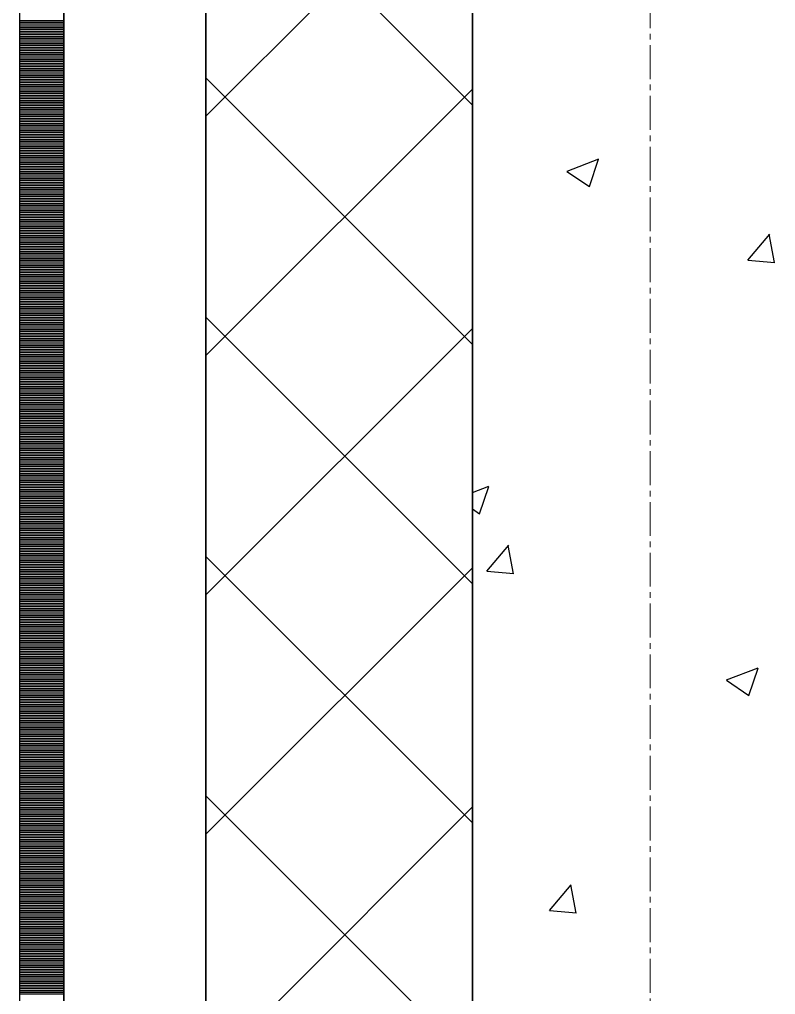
# Model space of a CAD drawing. Header units: millimetres. Extents: x 538266 to 1167394, y 114608 to 637157.
# Drawn here: x 1046079 to 1046504, y 516673 to 517222 of the extents above; entities that cross this region are included whole.
import ezdxf

# ---------------------------------------------------------------- set-up
doc = ezdxf.new("R2010")
doc.units = ezdxf.units.MM
doc.linetypes.add('CENTER2', pattern=[28.575, 19.05, -3.175, 3.175, -3.175])
doc.linetypes.add('DASHED', pattern=[19.05, 12.7, -6.35])
for name, color, linetype, lineweight in [('0) шт стен 3 эт', 150, 'Continuous', 60), ('АР_Стены ПЕНОблок', 52, 'Continuous', 20), ('АР_Тонкая', 254, 'Continuous', 5), ('АР_Утеплитель', 31, 'Continuous', 0), ('АР_Штриховка', 8, 'Continuous', 0)]:
    doc.layers.add(name, color=color, linetype=linetype, lineweight=lineweight)
doc.layers.add('АР_Делит', color=120, linetype='Continuous', lineweight=0, plot=False)
doc.layers.add('РД_Оси_100', color=7, linetype='Continuous', lineweight=0, true_color=0x525252)

# ---------------------------------------------------------------- blocks, each defined once
blk = doc.blocks.new('СОШ_2200_АР_ОСИ_М100_28.05.24')
at = {"layer": 'АР_Делит', "color": 251, "linetype": 'DASHED', "true_color": 0x636466}
blk.add_lwpolyline([(114955, 135155), (114955, -355), (93595.036, -355), (93595.036, 13855), (94145, 13855), (94145, 68320), (66055, 68320), (66055, 13857.73), (83455, 13857.73), (83455, -355), (45245, -355), (45245, 13145), (44695, 13145), (44695, 26755), (45245, 26755), (45245, 68320), (20455, 68320), (20455, 26755), (27955, 26755), (27955, 13145), (-355, 13145), (-355, 100855)], dxfattribs=at)
at = {"layer": 'РД_Оси_100', "color": 251, "linetype": 'CENTER2', "true_color": 0x636466}
blk.add_line((0, -6155), (0, 139938.679), dxfattribs=at)
blk = doc.blocks.new('3_этаж1')
at = {"layer": 'АР_Стены ПЕНОблок', "color": 18, "linetype": 'Continuous', "lineweight": 25, "true_color": 0x000000}
blk.add_line((684283.57, 587568.74), (684283.57, 511368.74), dxfattribs=at)
at = {"layer": 'АР_Тонкая', "color": 18, "linetype": 'Continuous', "lineweight": 25, "true_color": 0x000000}
for p, q in [((684028.57, 587568.74), (684028.57, 511368.74)), ((684053.57, 587568.74), (684053.57, 511368.74)), ((684053.57, 511368.74), (684053.57, 587568.74)), ((684133.57, 511368.74), (684133.57, 587568.74))]:
    blk.add_line(p, q, dxfattribs=at)
at = {"layer": 'АР_Утеплитель', "color": 18, "linetype": 'Continuous', "lineweight": 25, "true_color": 0x000000}
for p, q in [((684133.57, 587568.74), (684133.57, 511368.74)), ((684283.57, 511368.74), (684283.57, 587568.74))]:
    blk.add_line(p, q, dxfattribs=at)
at = {"layer": 'АР_Штриховка', "color": 18, "linetype": 'Continuous', "lineweight": 25, "true_color": 0x000000}
for p, q in [((684283.57, 517173.82), (684133.57, 517323.82)), ((684133.57, 517167.53), (684283.57, 517317.53)), ((684028.57, 517221.49), (684053.57, 517221.49)), ((684028.57, 517220.49), (684053.57, 517220.49)), ((684028.57, 517219.49), (684053.57, 517219.49)), ((684028.57, 517218.49), (684053.57, 517218.49)), ((684028.57, 517217.49), (684053.57, 517217.49)), ((684028.57, 517216.49), (684053.57, 517216.49)), ((684028.57, 517215.49), (684053.57, 517215.49)), ((684028.57, 517214.49), (684053.57, 517214.49)), ((684028.57, 517213.49), (684053.57, 517213.49)), ((684028.57, 517212.49), (684053.57, 517212.49)), ((684028.57, 517211.49), (684053.57, 517211.49)), ((684028.57, 517210.49), (684053.57, 517210.49)), ((684028.57, 517209.49), (684053.57, 517209.49)), ((684028.57, 517208.49), (684053.57, 517208.49)), ((684028.57, 517207.49), (684053.57, 517207.49)), ((684028.57, 517206.49), (684053.57, 517206.49)), ((684028.57, 517205.49), (684053.57, 517205.49)), ((684028.57, 517204.49), (684053.57, 517204.49)), ((684028.57, 517203.49), (684053.57, 517203.49)), ((684028.57, 517202.49), (684053.57, 517202.49)), ((684028.57, 517201.49), (684053.57, 517201.49)), ((684028.57, 517200.49), (684053.57, 517200.49)), ((684028.57, 517199.49), (684053.57, 517199.49)), ((684028.57, 517198.49), (684053.57, 517198.49)), ((684028.57, 517197.49), (684053.57, 517197.49)), ((684028.57, 517196.49), (684053.57, 517196.49)), ((684028.57, 517195.49), (684053.57, 517195.49)), ((684028.57, 517194.49), (684053.57, 517194.49)), ((684028.57, 517193.49), (684053.57, 517193.49)), ((684028.57, 517192.49), (684053.57, 517192.49)), ((684028.57, 517191.49), (684053.57, 517191.49)), ((684028.57, 517190.49), (684053.57, 517190.49)), ((684028.57, 517189.49), (684053.57, 517189.49)), ((684028.57, 517188.49), (684053.57, 517188.49)), ((684028.57, 517187.49), (684053.57, 517187.49)), ((684028.57, 517186.49), (684053.57, 517186.49)), ((684028.57, 517185.49), (684053.57, 517185.49)), ((684028.57, 517184.49), (684053.57, 517184.49)), ((684283.57, 517039.12), (684133.57, 517189.12)), ((684028.57, 517183.49), (684053.57, 517183.49)), ((684028.57, 517182.49), (684053.57, 517182.49)), ((684028.57, 517181.49), (684053.57, 517181.49)), ((684028.57, 517180.49), (684053.57, 517180.49)), ((684028.57, 517179.49), (684053.57, 517179.49)), ((684028.57, 517178.49), (684053.57, 517178.49)), ((684133.57, 517032.83), (684283.57, 517182.83)), ((684028.57, 517177.49), (684053.57, 517177.49)), ((684028.57, 517176.49), (684053.57, 517176.49)), ((684028.57, 517175.49), (684053.57, 517175.49)), ((684028.57, 517174.49), (684053.57, 517174.49)), ((684028.57, 517173.49), (684053.57, 517173.49)), ((684028.57, 517172.49), (684053.57, 517172.49)), ((684028.57, 517171.49), (684053.57, 517171.49)), ((684028.57, 517170.49), (684053.57, 517170.49)), ((684028.57, 517169.49), (684053.57, 517169.49)), ((684028.57, 517168.49), (684053.57, 517168.49)), ((684028.57, 517167.49), (684053.57, 517167.49)), ((684028.57, 517166.49), (684053.57, 517166.49)), ((684028.57, 517165.49), (684053.57, 517165.49)), ((684028.57, 517164.49), (684053.57, 517164.49)), ((684028.57, 517163.49), (684053.57, 517163.49)), ((684028.57, 517162.49), (684053.57, 517162.49)), ((684028.57, 517161.49), (684053.57, 517161.49)), ((684028.57, 517160.49), (684053.57, 517160.49)), ((684028.57, 517159.49), (684053.57, 517159.49)), ((684028.57, 517158.49), (684053.57, 517158.49)), ((684028.57, 517157.49), (684053.57, 517157.49)), ((684028.57, 517156.49), (684053.57, 517156.49)), ((684028.57, 517155.49), (684053.57, 517155.49)), ((684028.57, 517154.49), (684053.57, 517154.49)), ((684028.57, 517153.49), (684053.57, 517153.49)), ((684028.57, 517152.49), (684053.57, 517152.49)), ((684028.57, 517151.49), (684053.57, 517151.49)), ((684028.57, 517150.49), (684053.57, 517150.49)), ((684028.57, 517149.49), (684053.57, 517149.49)), ((684028.57, 517148.49), (684053.57, 517148.49)), ((684028.57, 517147.49), (684053.57, 517147.49)), ((684028.57, 517146.49), (684053.57, 517146.49)), ((684028.57, 517145.49), (684053.57, 517145.49)), ((684028.57, 517144.49), (684053.57, 517144.49)), ((684028.57, 517143.49), (684053.57, 517143.49)), ((684028.57, 517142.49), (684053.57, 517142.49)), ((684028.57, 517141.49), (684053.57, 517141.49)), ((684028.57, 517140.49), (684053.57, 517140.49)), ((684336.89, 517136.65), (684354.67, 517143.48)), ((684349.45, 517127.94), (684354.6, 517143.29)), ((684028.57, 517139.49), (684053.57, 517139.49)), ((684028.57, 517138.49), (684053.57, 517138.49)), ((684028.57, 517137.49), (684053.57, 517137.49)), ((684028.57, 517136.49), (684053.57, 517136.49)), ((684028.57, 517135.49), (684053.57, 517135.49)), ((684028.57, 517134.49), (684053.57, 517134.49)), ((684336.81, 517136.47), (684349.44, 517127.95)), ((684028.57, 517133.49), (684053.57, 517133.49)), ((684028.57, 517132.49), (684053.57, 517132.49)), ((684028.57, 517131.49), (684053.57, 517131.49)), ((684028.57, 517130.49), (684053.57, 517130.49)), ((684028.57, 517129.49), (684053.57, 517129.49)), ((684028.57, 517128.49), (684053.57, 517128.49)), ((684028.57, 517127.49), (684053.57, 517127.49)), ((684028.57, 517126.49), (684053.57, 517126.49)), ((684028.57, 517125.49), (684053.57, 517125.49)), ((684028.57, 517124.49), (684053.57, 517124.49)), ((684028.57, 517123.49), (684053.57, 517123.49)), ((684028.57, 517122.49), (684053.57, 517122.49)), ((684028.57, 517121.49), (684053.57, 517121.49)), ((684028.57, 517120.49), (684053.57, 517120.49)), ((684028.57, 517119.49), (684053.57, 517119.49)), ((684028.57, 517118.49), (684053.57, 517118.49)), ((684028.57, 517117.49), (684053.57, 517117.49)), ((684028.57, 517116.49), (684053.57, 517116.49)), ((684028.57, 517115.49), (684053.57, 517115.49)), ((684028.57, 517114.49), (684053.57, 517114.49)), ((684028.57, 517113.49), (684053.57, 517113.49)), ((684028.57, 517112.49), (684053.57, 517112.49)), ((684028.57, 517111.49), (684053.57, 517111.49)), ((684028.57, 517110.49), (684053.57, 517110.49)), ((684028.57, 517109.49), (684053.57, 517109.49)), ((684028.57, 517108.49), (684053.57, 517108.49)), ((684028.57, 517107.49), (684053.57, 517107.49)), ((684028.57, 517106.49), (684053.57, 517106.49)), ((684028.57, 517105.49), (684053.57, 517105.49)), ((684028.57, 517104.49), (684053.57, 517104.49)), ((684028.57, 517103.49), (684053.57, 517103.49)), ((684028.57, 517102.49), (684053.57, 517102.49)), ((684028.57, 517101.49), (684053.57, 517101.49)), ((684028.57, 517100.49), (684053.57, 517100.49)), ((684028.57, 517099.49), (684053.57, 517099.49)), ((684028.57, 517098.49), (684053.57, 517098.49)), ((684028.57, 517097.49), (684053.57, 517097.49)), ((684028.57, 517096.49), (684053.57, 517096.49)), ((684438.7, 517086.55), (684450.94, 517101.14)), ((684453.64, 517085.17), (684450.7, 517101.09)), ((684028.57, 517095.49), (684053.57, 517095.49)), ((684028.57, 517094.49), (684053.57, 517094.49)), ((684028.57, 517093.49), (684053.57, 517093.49)), ((684028.57, 517092.49), (684053.57, 517092.49)), ((684028.57, 517091.49), (684053.57, 517091.49)), ((684028.57, 517090.49), (684053.57, 517090.49)), ((684028.57, 517089.49), (684053.57, 517089.49)), ((684028.57, 517088.49), (684053.57, 517088.49)), ((684028.57, 517087.49), (684053.57, 517087.49)), ((684028.57, 517086.49), (684053.57, 517086.49)), ((684028.57, 517085.49), (684053.57, 517085.49)), ((684438.7, 517086.54), (684453.88, 517085.21)), ((684028.57, 517084.49), (684053.57, 517084.49)), ((684028.57, 517083.49), (684053.57, 517083.49)), ((684028.57, 517082.49), (684053.57, 517082.49)), ((684028.57, 517081.49), (684053.57, 517081.49)), ((684028.57, 517080.49), (684053.57, 517080.49)), ((684028.57, 517079.49), (684053.57, 517079.49)), ((684028.57, 517078.49), (684053.57, 517078.49)), ((684028.57, 517077.49), (684053.57, 517077.49)), ((684028.57, 517076.49), (684053.57, 517076.49)), ((684028.57, 517075.49), (684053.57, 517075.49)), ((684028.57, 517074.49), (684053.57, 517074.49)), ((684028.57, 517073.49), (684053.57, 517073.49)), ((684028.57, 517072.49), (684053.57, 517072.49)), ((684028.57, 517071.49), (684053.57, 517071.49)), ((684028.57, 517070.49), (684053.57, 517070.49)), ((684028.57, 517069.49), (684053.57, 517069.49)), ((684028.57, 517068.49), (684053.57, 517068.49)), ((684028.57, 517067.49), (684053.57, 517067.49)), ((684028.57, 517066.49), (684053.57, 517066.49)), ((684028.57, 517065.49), (684053.57, 517065.49)), ((684028.57, 517064.49), (684053.57, 517064.49)), ((684028.57, 517063.49), (684053.57, 517063.49)), ((684028.57, 517062.49), (684053.57, 517062.49)), ((684028.57, 517061.49), (684053.57, 517061.49)), ((684028.57, 517060.49), (684053.57, 517060.49)), ((684028.57, 517059.49), (684053.57, 517059.49)), ((684028.57, 517058.49), (684053.57, 517058.49)), ((684028.57, 517057.49), (684053.57, 517057.49)), ((684028.57, 517056.49), (684053.57, 517056.49)), ((684028.57, 517055.49), (684053.57, 517055.49)), ((684028.57, 517054.49), (684053.57, 517054.49)), ((684028.57, 517053.49), (684053.57, 517053.49)), ((684028.57, 517052.49), (684053.57, 517052.49)), ((684283.57, 516904.41), (684133.57, 517054.41)), ((684028.57, 517051.49), (684053.57, 517051.49)), ((684028.57, 517050.49), (684053.57, 517050.49)), ((684028.57, 517049.49), (684053.57, 517049.49)), ((684028.57, 517048.49), (684053.57, 517048.49)), ((684028.57, 517047.49), (684053.57, 517047.49)), ((684133.57, 516898.13), (684283.57, 517048.13)), ((684028.57, 517046.49), (684053.57, 517046.49)), ((684028.57, 517045.49), (684053.57, 517045.49)), ((684028.57, 517044.49), (684053.57, 517044.49)), ((684028.57, 517043.49), (684053.57, 517043.49)), ((684028.57, 517042.49), (684053.57, 517042.49)), ((684028.57, 517041.49), (684053.57, 517041.49)), ((684028.57, 517040.49), (684053.57, 517040.49)), ((684028.57, 517039.49), (684053.57, 517039.49)), ((684028.57, 517038.49), (684053.57, 517038.49)), ((684028.57, 517037.49), (684053.57, 517037.49)), ((684028.57, 517036.49), (684053.57, 517036.49)), ((684028.57, 517035.49), (684053.57, 517035.49)), ((684028.57, 517034.49), (684053.57, 517034.49)), ((684028.57, 517033.49), (684053.57, 517033.49)), ((684028.57, 517032.49), (684053.57, 517032.49)), ((684028.57, 517031.49), (684053.57, 517031.49)), ((684028.57, 517030.49), (684053.57, 517030.49)), ((684028.57, 517029.49), (684053.57, 517029.49)), ((684028.57, 517028.49), (684053.57, 517028.49)), ((684028.57, 517027.49), (684053.57, 517027.49)), ((684028.57, 517026.49), (684053.57, 517026.49)), ((684028.57, 517025.49), (684053.57, 517025.49)), ((684028.57, 517024.49), (684053.57, 517024.49)), ((684028.57, 517023.49), (684053.57, 517023.49)), ((684028.57, 517022.49), (684053.57, 517022.49)), ((684028.57, 517021.49), (684053.57, 517021.49)), ((684028.57, 517020.49), (684053.57, 517020.49)), ((684028.57, 517019.49), (684053.57, 517019.49)), ((684028.57, 517018.49), (684053.57, 517018.49)), ((684028.57, 517017.49), (684053.57, 517017.49)), ((684028.57, 517016.49), (684053.57, 517016.49)), ((684028.57, 517015.49), (684053.57, 517015.49)), ((684028.57, 517014.49), (684053.57, 517014.49)), ((684028.57, 517013.49), (684053.57, 517013.49)), ((684028.57, 517012.49), (684053.57, 517012.49)), ((684028.57, 517011.49), (684053.57, 517011.49)), ((684028.57, 517010.49), (684053.57, 517010.49)), ((684028.57, 517009.49), (684053.57, 517009.49)), ((684028.57, 517008.49), (684053.57, 517008.49)), ((684028.57, 517007.49), (684053.57, 517007.49)), ((684028.57, 517006.49), (684053.57, 517006.49)), ((684028.57, 517005.49), (684053.57, 517005.49)), ((684028.57, 517004.49), (684053.57, 517004.49)), ((684028.57, 517003.49), (684053.57, 517003.49)), ((684028.57, 517002.49), (684053.57, 517002.49)), ((684028.57, 517001.49), (684053.57, 517001.49)), ((684028.57, 517000.49), (684053.57, 517000.49)), ((684028.57, 516999.49), (684053.57, 516999.49)), ((684028.57, 516998.49), (684053.57, 516998.49)), ((684028.57, 516997.49), (684053.57, 516997.49)), ((684028.57, 516996.49), (684053.57, 516996.49)), ((684028.57, 516995.49), (684053.57, 516995.49)), ((684028.57, 516994.49), (684053.57, 516994.49)), ((684028.57, 516993.49), (684053.57, 516993.49)), ((684028.57, 516992.49), (684053.57, 516992.49)), ((684028.57, 516991.49), (684053.57, 516991.49)), ((684028.57, 516990.49), (684053.57, 516990.49)), ((684028.57, 516989.49), (684053.57, 516989.49)), ((684028.57, 516988.49), (684053.57, 516988.49)), ((684028.57, 516987.49), (684053.57, 516987.49)), ((684028.57, 516986.49), (684053.57, 516986.49)), ((684028.57, 516985.49), (684053.57, 516985.49)), ((684028.57, 516984.49), (684053.57, 516984.49)), ((684028.57, 516983.49), (684053.57, 516983.49)), ((684028.57, 516982.49), (684053.57, 516982.49)), ((684028.57, 516981.49), (684053.57, 516981.49)), ((684028.57, 516980.49), (684053.57, 516980.49)), ((684028.57, 516979.49), (684053.57, 516979.49)), ((684028.57, 516978.49), (684053.57, 516978.49)), ((684028.57, 516977.49), (684053.57, 516977.49)), ((684028.57, 516976.49), (684053.57, 516976.49)), ((684028.57, 516975.49), (684053.57, 516975.49)), ((684028.57, 516974.49), (684053.57, 516974.49)), ((684028.57, 516973.49), (684053.57, 516973.49)), ((684028.57, 516972.49), (684053.57, 516972.49)), ((684028.57, 516971.49), (684053.57, 516971.49)), ((684028.57, 516970.49), (684053.57, 516970.49)), ((684028.57, 516969.49), (684053.57, 516969.49)), ((684028.57, 516968.49), (684053.57, 516968.49)), ((684028.57, 516967.49), (684053.57, 516967.49)), ((684028.57, 516966.49), (684053.57, 516966.49)), ((684028.57, 516965.49), (684053.57, 516965.49)), ((684028.57, 516964.49), (684053.57, 516964.49)), ((684028.57, 516963.49), (684053.57, 516963.49)), ((684028.57, 516962.49), (684053.57, 516962.49)), ((684028.57, 516961.49), (684053.57, 516961.49)), ((684028.57, 516960.49), (684053.57, 516960.49)), ((684028.57, 516959.49), (684053.57, 516959.49)), ((684283.57, 516955.72), (684292.87, 516959.29)), ((684287.65, 516943.76), (684292.8, 516959.11)), ((684028.57, 516958.49), (684053.57, 516958.49)), ((684028.57, 516957.49), (684053.57, 516957.49)), ((684028.57, 516956.49), (684053.57, 516956.49)), ((684028.57, 516955.49), (684053.57, 516955.49)), ((684028.57, 516954.49), (684053.57, 516954.49)), ((684028.57, 516953.49), (684053.57, 516953.49)), ((684028.57, 516952.49), (684053.57, 516952.49)), ((684028.57, 516951.49), (684053.57, 516951.49)), ((684028.57, 516950.49), (684053.57, 516950.49)), ((684028.57, 516949.49), (684053.57, 516949.49)), ((684028.57, 516948.49), (684053.57, 516948.49)), ((684028.57, 516947.49), (684053.57, 516947.49)), ((684028.57, 516946.49), (684053.57, 516946.49)), ((684028.57, 516945.49), (684053.57, 516945.49)), ((684028.57, 516944.49), (684053.57, 516944.49)), ((684028.57, 516943.49), (684053.57, 516943.49)), ((684028.57, 516942.49), (684053.57, 516942.49)), ((684283.57, 516946.5), (684287.64, 516943.76)), ((684028.57, 516941.49), (684053.57, 516941.49)), ((684028.57, 516940.49), (684053.57, 516940.49)), ((684028.57, 516939.49), (684053.57, 516939.49)), ((684028.57, 516938.49), (684053.57, 516938.49)), ((684028.57, 516937.49), (684053.57, 516937.49)), ((684028.57, 516936.49), (684053.57, 516936.49)), ((684028.57, 516935.49), (684053.57, 516935.49)), ((684028.57, 516934.49), (684053.57, 516934.49)), ((684028.57, 516933.49), (684053.57, 516933.49)), ((684028.57, 516932.49), (684053.57, 516932.49)), ((684028.57, 516931.49), (684053.57, 516931.49)), ((684028.57, 516930.49), (684053.57, 516930.49)), ((684028.57, 516929.49), (684053.57, 516929.49)), ((684028.57, 516928.49), (684053.57, 516928.49)), ((684028.57, 516927.49), (684053.57, 516927.49)), ((684028.57, 516926.49), (684053.57, 516926.49)), ((684291.76, 516911.43), (684304, 516926.02)), ((684306.7, 516910.05), (684303.76, 516925.97)), ((684028.57, 516925.49), (684053.57, 516925.49)), ((684028.57, 516924.49), (684053.57, 516924.49)), ((684028.57, 516923.49), (684053.57, 516923.49)), ((684028.57, 516922.49), (684053.57, 516922.49)), ((684028.57, 516921.49), (684053.57, 516921.49)), ((684028.57, 516920.49), (684053.57, 516920.49)), ((684028.57, 516919.49), (684053.57, 516919.49)), ((684028.57, 516918.49), (684053.57, 516918.49)), ((684028.57, 516917.49), (684053.57, 516917.49)), ((684028.57, 516916.49), (684053.57, 516916.49)), ((684028.57, 516915.49), (684053.57, 516915.49)), ((684283.57, 516769.71), (684133.57, 516919.71)), ((684028.57, 516914.49), (684053.57, 516914.49)), ((684028.57, 516913.49), (684053.57, 516913.49)), ((684028.57, 516912.49), (684053.57, 516912.49)), ((684028.57, 516911.49), (684053.57, 516911.49)), ((684028.57, 516910.49), (684053.57, 516910.49)), ((684028.57, 516909.49), (684053.57, 516909.49)), ((684133.57, 516763.42), (684283.57, 516913.42)), ((684291.76, 516911.42), (684306.94, 516910.09)), ((684028.57, 516908.49), (684053.57, 516908.49)), ((684028.57, 516907.49), (684053.57, 516907.49)), ((684028.57, 516906.49), (684053.57, 516906.49)), ((684028.57, 516905.49), (684053.57, 516905.49)), ((684028.57, 516904.49), (684053.57, 516904.49)), ((684028.57, 516903.49), (684053.57, 516903.49)), ((684028.57, 516902.49), (684053.57, 516902.49)), ((684028.57, 516901.49), (684053.57, 516901.49)), ((684028.57, 516900.49), (684053.57, 516900.49)), ((684028.57, 516899.49), (684053.57, 516899.49)), ((684028.57, 516898.49), (684053.57, 516898.49)), ((684028.57, 516897.49), (684053.57, 516897.49)), ((684028.57, 516896.49), (684053.57, 516896.49)), ((684028.57, 516895.49), (684053.57, 516895.49)), ((684028.57, 516894.49), (684053.57, 516894.49)), ((684028.57, 516893.49), (684053.57, 516893.49)), ((684028.57, 516892.49), (684053.57, 516892.49)), ((684028.57, 516891.49), (684053.57, 516891.49)), ((684028.57, 516890.49), (684053.57, 516890.49)), ((684028.57, 516889.49), (684053.57, 516889.49)), ((684028.57, 516888.49), (684053.57, 516888.49)), ((684028.57, 516887.49), (684053.57, 516887.49)), ((684028.57, 516886.49), (684053.57, 516886.49)), ((684028.57, 516885.49), (684053.57, 516885.49)), ((684028.57, 516884.49), (684053.57, 516884.49)), ((684028.57, 516883.49), (684053.57, 516883.49)), ((684028.57, 516882.49), (684053.57, 516882.49)), ((684028.57, 516881.49), (684053.57, 516881.49)), ((684028.57, 516880.49), (684053.57, 516880.49)), ((684028.57, 516879.49), (684053.57, 516879.49)), ((684028.57, 516878.49), (684053.57, 516878.49)), ((684028.57, 516877.49), (684053.57, 516877.49)), ((684028.57, 516876.49), (684053.57, 516876.49)), ((684028.57, 516875.49), (684053.57, 516875.49)), ((684028.57, 516874.49), (684053.57, 516874.49)), ((684028.57, 516873.49), (684053.57, 516873.49)), ((684028.57, 516872.49), (684053.57, 516872.49)), ((684028.57, 516871.49), (684053.57, 516871.49)), ((684028.57, 516870.49), (684053.57, 516870.49)), ((684028.57, 516869.49), (684053.57, 516869.49)), ((684028.57, 516868.49), (684053.57, 516868.49)), ((684028.57, 516867.49), (684053.57, 516867.49)), ((684028.57, 516866.49), (684053.57, 516866.49)), ((684028.57, 516865.49), (684053.57, 516865.49)), ((684028.57, 516864.49), (684053.57, 516864.49)), ((684028.57, 516863.49), (684053.57, 516863.49)), ((684028.57, 516862.49), (684053.57, 516862.49)), ((684028.57, 516861.49), (684053.57, 516861.49)), ((684028.57, 516860.49), (684053.57, 516860.49)), ((684028.57, 516859.49), (684053.57, 516859.49)), ((684028.57, 516858.49), (684053.57, 516858.49)), ((684028.57, 516857.49), (684053.57, 516857.49)), ((684028.57, 516856.49), (684053.57, 516856.49)), ((684028.57, 516855.49), (684053.57, 516855.49)), ((684028.57, 516854.49), (684053.57, 516854.49)), ((684426.7, 516850.2), (684444.49, 516857.02)), ((684439.26, 516841.49), (684444.41, 516856.84)), ((684028.57, 516853.49), (684053.57, 516853.49)), ((684028.57, 516852.49), (684053.57, 516852.49)), ((684028.57, 516851.49), (684053.57, 516851.49)), ((684028.57, 516850.49), (684053.57, 516850.49)), ((684028.57, 516849.49), (684053.57, 516849.49)), ((684426.62, 516850.01), (684439.25, 516841.49)), ((684028.57, 516848.49), (684053.57, 516848.49)), ((684028.57, 516847.49), (684053.57, 516847.49)), ((684028.57, 516846.49), (684053.57, 516846.49)), ((684028.57, 516845.49), (684053.57, 516845.49)), ((684028.57, 516844.49), (684053.57, 516844.49)), ((684028.57, 516843.49), (684053.57, 516843.49)), ((684028.57, 516842.49), (684053.57, 516842.49)), ((684028.57, 516841.49), (684053.57, 516841.49)), ((684028.57, 516840.49), (684053.57, 516840.49)), ((684028.57, 516839.49), (684053.57, 516839.49)), ((684028.57, 516838.49), (684053.57, 516838.49)), ((684028.57, 516837.49), (684053.57, 516837.49)), ((684028.57, 516836.49), (684053.57, 516836.49)), ((684028.57, 516835.49), (684053.57, 516835.49)), ((684028.57, 516834.49), (684053.57, 516834.49)), ((684028.57, 516833.49), (684053.57, 516833.49)), ((684028.57, 516832.49), (684053.57, 516832.49)), ((684028.57, 516831.49), (684053.57, 516831.49)), ((684028.57, 516830.49), (684053.57, 516830.49)), ((684028.57, 516829.49), (684053.57, 516829.49)), ((684028.57, 516828.49), (684053.57, 516828.49)), ((684028.57, 516827.49), (684053.57, 516827.49)), ((684028.57, 516826.49), (684053.57, 516826.49)), ((684028.57, 516825.49), (684053.57, 516825.49)), ((684028.57, 516824.49), (684053.57, 516824.49)), ((684028.57, 516823.49), (684053.57, 516823.49)), ((684028.57, 516822.49), (684053.57, 516822.49)), ((684028.57, 516821.49), (684053.57, 516821.49)), ((684028.57, 516820.49), (684053.57, 516820.49)), ((684028.57, 516819.49), (684053.57, 516819.49)), ((684028.57, 516818.49), (684053.57, 516818.49)), ((684028.57, 516817.49), (684053.57, 516817.49)), ((684028.57, 516816.49), (684053.57, 516816.49)), ((684028.57, 516815.49), (684053.57, 516815.49)), ((684028.57, 516814.49), (684053.57, 516814.49)), ((684028.57, 516813.49), (684053.57, 516813.49)), ((684028.57, 516812.49), (684053.57, 516812.49)), ((684028.57, 516811.49), (684053.57, 516811.49)), ((684028.57, 516810.49), (684053.57, 516810.49)), ((684028.57, 516809.49), (684053.57, 516809.49)), ((684028.57, 516808.49), (684053.57, 516808.49)), ((684028.57, 516807.49), (684053.57, 516807.49)), ((684028.57, 516806.49), (684053.57, 516806.49)), ((684028.57, 516805.49), (684053.57, 516805.49)), ((684028.57, 516804.49), (684053.57, 516804.49)), ((684028.57, 516803.49), (684053.57, 516803.49)), ((684028.57, 516802.49), (684053.57, 516802.49)), ((684028.57, 516801.49), (684053.57, 516801.49)), ((684028.57, 516800.49), (684053.57, 516800.49)), ((684028.57, 516799.49), (684053.57, 516799.49)), ((684028.57, 516798.49), (684053.57, 516798.49)), ((684028.57, 516797.49), (684053.57, 516797.49)), ((684028.57, 516796.49), (684053.57, 516796.49)), ((684028.57, 516795.49), (684053.57, 516795.49)), ((684028.57, 516794.49), (684053.57, 516794.49)), ((684028.57, 516793.49), (684053.57, 516793.49)), ((684028.57, 516792.49), (684053.57, 516792.49)), ((684028.57, 516791.49), (684053.57, 516791.49)), ((684028.57, 516790.49), (684053.57, 516790.49)), ((684028.57, 516789.49), (684053.57, 516789.49)), ((684028.57, 516788.49), (684053.57, 516788.49)), ((684028.57, 516787.49), (684053.57, 516787.49)), ((684028.57, 516786.49), (684053.57, 516786.49)), ((684028.57, 516785.49), (684053.57, 516785.49)), ((684028.57, 516784.49), (684053.57, 516784.49)), ((684028.57, 516783.49), (684053.57, 516783.49)), ((684283.57, 516635), (684133.57, 516785)), ((684028.57, 516782.49), (684053.57, 516782.49)), ((684028.57, 516781.49), (684053.57, 516781.49)), ((684028.57, 516780.49), (684053.57, 516780.49)), ((684028.57, 516779.49), (684053.57, 516779.49)), ((684028.57, 516778.49), (684053.57, 516778.49)), ((684133.57, 516628.72), (684283.57, 516778.72)), ((684028.57, 516777.49), (684053.57, 516777.49)), ((684028.57, 516776.49), (684053.57, 516776.49)), ((684028.57, 516775.49), (684053.57, 516775.49)), ((684028.57, 516774.49), (684053.57, 516774.49)), ((684028.57, 516773.49), (684053.57, 516773.49)), ((684028.57, 516772.49), (684053.57, 516772.49)), ((684028.57, 516771.49), (684053.57, 516771.49)), ((684028.57, 516770.49), (684053.57, 516770.49)), ((684028.57, 516769.49), (684053.57, 516769.49)), ((684028.57, 516768.49), (684053.57, 516768.49)), ((684028.57, 516767.49), (684053.57, 516767.49)), ((684028.57, 516766.49), (684053.57, 516766.49)), ((684028.57, 516765.49), (684053.57, 516765.49)), ((684028.57, 516764.49), (684053.57, 516764.49)), ((684028.57, 516763.49), (684053.57, 516763.49)), ((684028.57, 516762.49), (684053.57, 516762.49)), ((684028.57, 516761.49), (684053.57, 516761.49)), ((684028.57, 516760.49), (684053.57, 516760.49)), ((684028.57, 516759.49), (684053.57, 516759.49)), ((684028.57, 516758.49), (684053.57, 516758.49)), ((684028.57, 516757.49), (684053.57, 516757.49)), ((684028.57, 516756.49), (684053.57, 516756.49)), ((684028.57, 516755.49), (684053.57, 516755.49)), ((684028.57, 516754.49), (684053.57, 516754.49)), ((684028.57, 516753.49), (684053.57, 516753.49)), ((684028.57, 516752.49), (684053.57, 516752.49)), ((684028.57, 516751.49), (684053.57, 516751.49)), ((684028.57, 516750.49), (684053.57, 516750.49)), ((684028.57, 516749.49), (684053.57, 516749.49)), ((684028.57, 516748.49), (684053.57, 516748.49)), ((684028.57, 516747.49), (684053.57, 516747.49)), ((684028.57, 516746.49), (684053.57, 516746.49)), ((684028.57, 516745.49), (684053.57, 516745.49)), ((684028.57, 516744.49), (684053.57, 516744.49)), ((684028.57, 516743.49), (684053.57, 516743.49)), ((684028.57, 516742.49), (684053.57, 516742.49)), ((684028.57, 516741.49), (684053.57, 516741.49)), ((684028.57, 516740.49), (684053.57, 516740.49)), ((684028.57, 516739.49), (684053.57, 516739.49)), ((684028.57, 516738.49), (684053.57, 516738.49)), ((684028.57, 516737.49), (684053.57, 516737.49)), ((684028.57, 516736.49), (684053.57, 516736.49)), ((684028.57, 516735.49), (684053.57, 516735.49)), ((684028.57, 516734.49), (684053.57, 516734.49)), ((684327, 516720.37), (684339.24, 516734.97)), ((684341.94, 516718.99), (684339, 516734.91)), ((684028.57, 516733.49), (684053.57, 516733.49)), ((684028.57, 516732.49), (684053.57, 516732.49)), ((684028.57, 516731.49), (684053.57, 516731.49)), ((684028.57, 516730.49), (684053.57, 516730.49)), ((684028.57, 516729.49), (684053.57, 516729.49)), ((684028.57, 516728.49), (684053.57, 516728.49)), ((684028.57, 516727.49), (684053.57, 516727.49)), ((684028.57, 516726.49), (684053.57, 516726.49)), ((684028.57, 516725.49), (684053.57, 516725.49)), ((684028.57, 516724.49), (684053.57, 516724.49)), ((684028.57, 516723.49), (684053.57, 516723.49)), ((684028.57, 516722.49), (684053.57, 516722.49)), ((684028.57, 516721.49), (684053.57, 516721.49)), ((684028.57, 516720.49), (684053.57, 516720.49)), ((684028.57, 516719.49), (684053.57, 516719.49)), ((684028.57, 516718.49), (684053.57, 516718.49)), ((684028.57, 516717.49), (684053.57, 516717.49)), ((684327, 516720.36), (684342.18, 516719.04)), ((684028.57, 516716.49), (684053.57, 516716.49)), ((684028.57, 516715.49), (684053.57, 516715.49)), ((684028.57, 516714.49), (684053.57, 516714.49)), ((684028.57, 516713.49), (684053.57, 516713.49)), ((684028.57, 516712.49), (684053.57, 516712.49)), ((684028.57, 516711.49), (684053.57, 516711.49)), ((684028.57, 516710.49), (684053.57, 516710.49)), ((684028.57, 516709.49), (684053.57, 516709.49)), ((684028.57, 516708.49), (684053.57, 516708.49)), ((684028.57, 516707.49), (684053.57, 516707.49)), ((684028.57, 516706.49), (684053.57, 516706.49)), ((684028.57, 516705.49), (684053.57, 516705.49)), ((684028.57, 516704.49), (684053.57, 516704.49)), ((684028.57, 516703.49), (684053.57, 516703.49)), ((684028.57, 516702.49), (684053.57, 516702.49)), ((684028.57, 516701.49), (684053.57, 516701.49)), ((684028.57, 516700.49), (684053.57, 516700.49)), ((684028.57, 516699.49), (684053.57, 516699.49)), ((684028.57, 516698.49), (684053.57, 516698.49)), ((684028.57, 516697.49), (684053.57, 516697.49)), ((684028.57, 516696.49), (684053.57, 516696.49)), ((684028.57, 516695.49), (684053.57, 516695.49)), ((684028.57, 516694.49), (684053.57, 516694.49)), ((684028.57, 516693.49), (684053.57, 516693.49)), ((684028.57, 516692.49), (684053.57, 516692.49)), ((684028.57, 516691.49), (684053.57, 516691.49)), ((684028.57, 516690.49), (684053.57, 516690.49)), ((684028.57, 516689.49), (684053.57, 516689.49)), ((684028.57, 516688.49), (684053.57, 516688.49)), ((684028.57, 516687.49), (684053.57, 516687.49)), ((684028.57, 516686.49), (684053.57, 516686.49)), ((684028.57, 516685.49), (684053.57, 516685.49)), ((684028.57, 516684.49), (684053.57, 516684.49)), ((684028.57, 516683.49), (684053.57, 516683.49)), ((684028.57, 516682.49), (684053.57, 516682.49)), ((684028.57, 516681.49), (684053.57, 516681.49)), ((684028.57, 516680.49), (684053.57, 516680.49)), ((684028.57, 516679.49), (684053.57, 516679.49)), ((684028.57, 516678.49), (684053.57, 516678.49)), ((684028.57, 516677.49), (684053.57, 516677.49)), ((684028.57, 516676.49), (684053.57, 516676.49)), ((684028.57, 516675.49), (684053.57, 516675.49)), ((684028.57, 516674.49), (684053.57, 516674.49)), ((684028.57, 516673.49), (684053.57, 516673.49))]:
    blk.add_line(p, q, dxfattribs=at)

msp = doc.modelspace()

# ---------------------------------------------------------------- block references
at = {"layer": '0) шт стен 3 эт', "color": 5, "lineweight": 25}
msp.add_blockref('3_этаж1', (362050.01, 0), dxfattribs=at)
at = {"layer": 'РД_Оси_100', "lineweight": 25}
msp.add_blockref('СОШ_2200_АР_ОСИ_М100_28.05.24', (1046433.58, 496768.74), dxfattribs=at)

doc.saveas('drawing.dxf')
